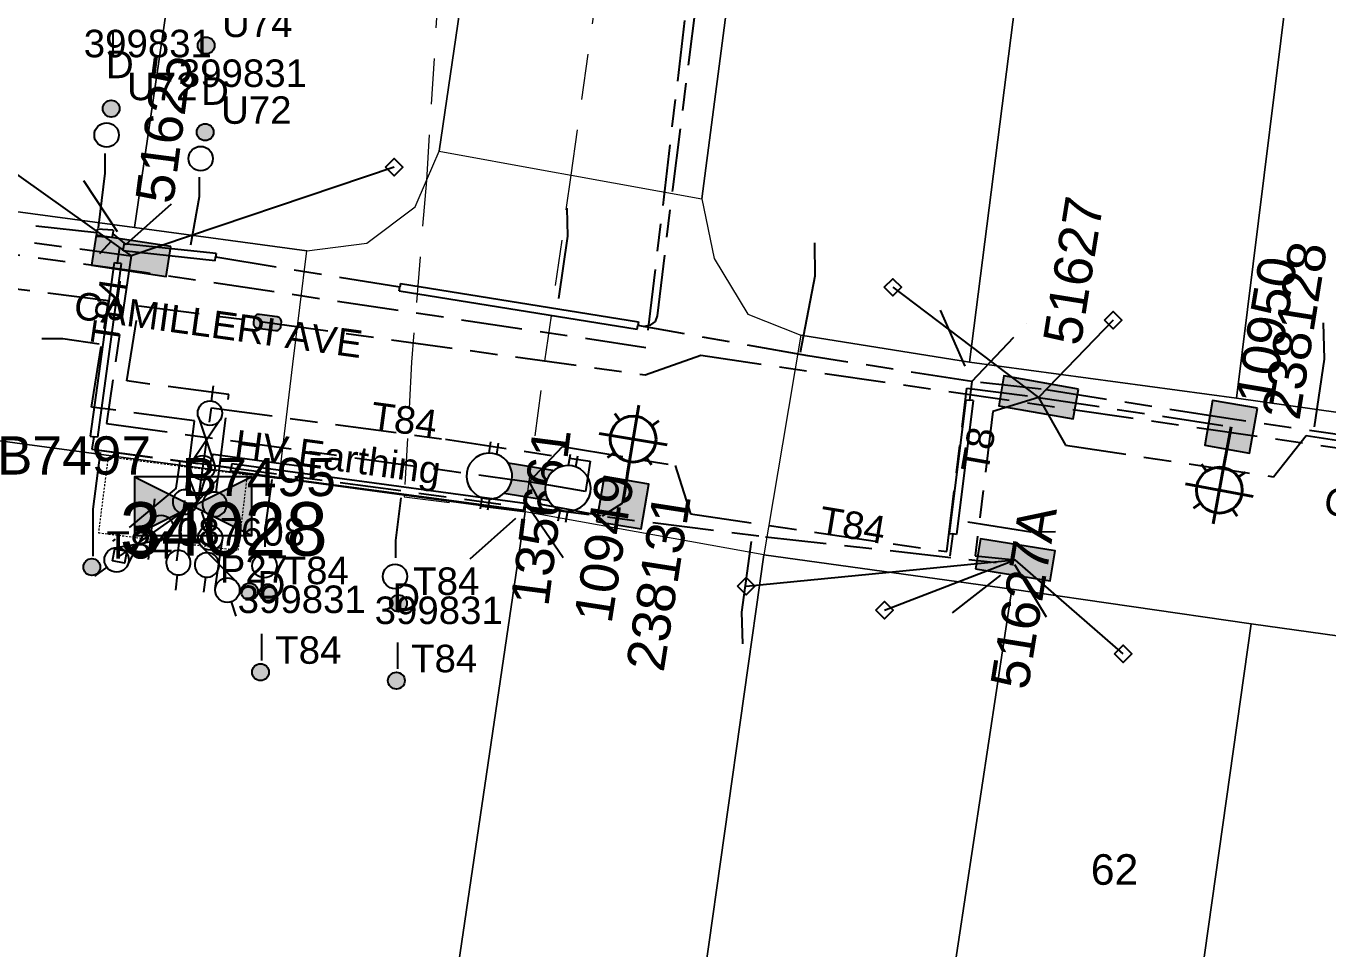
# Model space of a CAD drawing. Header units: metres. Extents: x 302094 to 304730, y 6265242 to 6268907.
# Drawn here: x 304007.8 to 304093, y 6267692.2 to 6267752.6 of the extents above; entities that cross this region are included whole.
import ezdxf
from ezdxf.enums import TextEntityAlignment as Align

# ---------------------------------------------------------------- set-up
doc = ezdxf.new("R2010")
doc.units = ezdxf.units.M
for name, pattern in [('Cable Exist UG', [8.2, 4, -1.2, 1.8, -1.2]), ('Dash', [5, 3, -2]), ('HIDDEN', [0.375, 0.25, -0.125]), ('HIDDEN2', [0.1875, 0.125, -0.0625])]:
    doc.linetypes.add(name, pattern=pattern)
doc.layers.get('0').update_dxf_attribs({"color": 6})
for name, color, linetype in [('_User Miscellaneous12', 7, 'Continuous'), ('Duct_SP_EXT', 7, 'Continuous'), ('Equip_HV_EXT', 7, 'Continuous'), ('Equip_LV_EXT', 7, 'Continuous'), ('Equip_SP_SL_EXT', 7, 'Continuous'), ('Mains_HV_EXT', 1, 'Continuous'), ('Mains_LV_EXT', 5, 'Continuous'), ('Mains_LV_SL_EXT', 4, 'Continuous'), ('Services_SP_EXT', 7, 'Continuous'), ('Sub_SP_EXT', 7, 'Continuous'), ('SupportsUG_SP_LV_EXT', 7, 'Continuous'), ('SupportsUG_SP_LV_SL_EXT', 7, 'Continuous'), ('Trench_SP_EXT', 7, 'Continuous')]:
    doc.layers.add(name, color=color, linetype=linetype)
for name, color, linetype, lineweight in [('Cadastre Buildings_SP_EXT', 9, 'Continuous', 5), ('Cadastre Easements_SP_EXT', 9, 'Continuous', 5), ('Cadastre Land Parcels_SP_EXT', 7, 'Continuous', 5), ('Cadastre Other Property_SP_EXT', 9, 'HIDDEN', 5), ('Cadastre Roads_SP_EXT', 9, 'Continuous', 5)]:
    doc.layers.add(name, color=color, linetype=linetype, lineweight=lineweight)
doc.styles.add('COLUMN_LABEL', font='arial.ttf')
doc.styles.add('iecARIAL', font='arial.ttf', dxfattribs={"height": 2})
doc.styles.add('POLE_LABEL', font='arial.ttf')
doc.styles.get("Standard").update_dxf_attribs({"font": 'arial.ttf'})
doc.styles.add('SWITCH_LABEL', font='arial.ttf', dxfattribs={"height": 2.5})
doc.linetypes.add('Cable E UG', pattern='A,6,-0.5,["E",Standard,S=1.7,R=0,X=0.5,Y=-1],-2.9', length=9.4)

# ---------------------------------------------------------------- blocks, each defined once
blk = doc.blocks.new('SUB_PADMOUNT_EXT')
for points in [[(0, 0), (-3.84, 1.92), (-3.84, -1.92)], [(0, 0), (3.84, 1.92), (3.84, -1.92)]]:
    blk.add_hatch(color=256).paths.add_polyline_path(points)
for p, q in [((3.84, 1.92), (-3.84, -1.92)), ((-3.84, 1.92), (3.84, -1.92))]:
    blk.add_line(p, q)
blk.add_lwpolyline([(-3.84, -1.92), (3.84, -1.92), (3.84, 1.92), (-3.84, 1.92)], close=True)
for tag, height, flags, p in [('ASSET_NUM', 3.5, 8, (2, 2)), ('STREET_CODE', 0.2, 9, (1.5, 0)), ('OPERATING_VOLTAGE', 0.2, 9, (1.5, -0.6)), ('ORIENTATION', 0.2, 9, (1.5, -0.8)), ('CONSTRUCTED_VOLTAGE', 0.2, 9, (1.5, -0.2)), ('NO_PHASES', 0.2, 9, (1.5, -0.4)), ('OWNED_BY', 0.2, 9, (1.5, -1)), ('OPERATED_BY', 0.2, 9, (1.5, -1.2)), ('SECONDARY_VOLTAGE', 0.2, 9, (1.5, -1.6)), ('STATE', 0.2, 9, (1.5, -1.8)), ('MAINTAINED_BY', 0.2, 9, (1.5, -1.4)), ('SUBSTATION_TYPE', 0.2, 9, (1.5, -2.2)), ('USAGE', 0.2, 9, (1.5, -2.4)), ('PARENT', 0.2, 9, (1.5, -2)), ('LEGEND', 0.2, 9, (1.5, -2.6)), ('STREETNAME', 0.2, 9, (1.5, -3)), ('SUBURB', 0.2, 9, (1.5, -3.2)), ('LOCATION', 0.2, 9, (1.5, -2.8)), ('NOTES', 0.2, 9, (1.5, -3.4)), ('Z', 0.2, 1, (1.5, -3.6))]:
    blk.add_attdef(tag, text='', height=height, dxfattribs=dict(flags=flags)).set_placement(p, align=Align.MIDDLE_LEFT)
blk = doc.blocks.new('COLUMN_EXT')
blk.add_hatch(color=256).paths.add_polyline_path([(-1.485, 1.485), (-1.485, -1.485), (1.485, -1.485), (1.485, 1.485)])
blk.add_lwpolyline([(-1.485, -1.485), (1.485, -1.485), (1.485, 1.485), (-1.485, 1.485)], close=True)
for tag, height, style, flags, p in [('ASSET_NUM', 2.5, 'COLUMN_LABEL', 8, (2, 2)), ('STRUCTURE_PLANT_NUMBER', 0.2, 'POLE_LABEL', 9, (1.813, 0.031)), ('STREET_CODE', 0.2, 'COLUMN_LABEL', 9, (1.813, -0.2))]:
    blk.add_attdef(tag, text='', height=height, dxfattribs=dict(style=style, flags=flags)).set_placement(p, align=Align.MIDDLE_LEFT)
at = {"flags": 9}
for tag, p in [('OWNED_BY', (1.813, -0.6)), ('STATE', (1.813, -0.8)), ('COLUMN_TYPE', (1.813, -0.4)), ('STREETNAME', (1.813, -1.6)), ('SUBURB', (1.813, -1.8)), ('USAGE', (1.813, -1)), ('LEGEND', (1.813, -1.2)), ('LOCATION', (1.813, -1.4)), ('NOTES', (1.813, -2))]:
    blk.add_attdef(tag, text='', height=0.2, dxfattribs=at).set_placement(p, align=Align.MIDDLE_LEFT)
at = {"flags": 1}
blk.add_attdef('Z', (1.813, -2.351), '', height=0.2, dxfattribs=at)
blk = doc.blocks.new('PILLAR_EXT')
blk.add_hatch(color=256).paths.add_polyline_path([(-2.475, 0.99), (-2.475, -0.99), (2.475, -0.99), (2.475, 0.99)])
blk.add_lwpolyline([(-2.475, -0.99), (2.475, -0.99), (2.475, 0.99), (-2.475, 0.99)], close=True)
at = {"style": 'iecARIAL', "flags": 8}
blk.add_attdef('ASSET_NUM', (1.5, 3.5), '', height=2.5, dxfattribs=at)
for tag, p, flags in [('OWNED_BY', (0, -0.2), 9), ('STATE', (0, -0.4), 9), ('SUPPORT_TYPE', (0, -0.6), 9), ('USAGE', (0, -0.8), 9), ('LEGEND', (0, -1), 9), ('STREETNAME', (0, -1.8), 9), ('LOCATION', (0, -1.2), 9), ('NOTES', (0, -1.4), 9), ('PARENT', (0, -1.6), 9), ('SUBURB', (0, -2), 1)]:
    blk.add_attdef(tag, p, '', height=0.2, dxfattribs=dict(flags=flags))
blk = doc.blocks.new('DUCT_EXT')
blk.add_circle((0, 0.8), 0.8)
at = {"flags": 1}
blk.add_attdef('Z', (0, 0), '', height=0.2, dxfattribs=at)
at = {"flags": 9}
for tag, p in [('DUCT_CODE', (0, 0)), ('XSECT_TYPE', (0, -0.2)), ('STATE', (0, -0.6)), ('FB_REFERENCE', (0, -0.4)), ('NOTES', (0, -0.8))]:
    blk.add_attdef(tag, text='', height=0.2, dxfattribs=at).set_placement(p, align=Align.MIDDLE_LEFT)
blk = doc.blocks.new('SL_LANTERN_EXT')
at = {"lineweight": 40}
for p, q in [((0, 1.968), (0, 6.468)), ((-1.459, 5.676), (-1.061, 5.278)), ((1.458, 5.676), (1.06, 5.278)), ((-2.25, 4.218), (2.25, 4.218)), ((-1.459, 2.759), (-1.061, 3.157)), ((0, 0), (0, 2.721)), ((1.458, 2.759), (1.06, 3.157))]:
    blk.add_line(p, q, dxfattribs=at)
blk.add_circle((0, 4.218), 1.5, dxfattribs=at)
at = {"style": 'iecARIAL', "flags": 8}
blk.add_attdef('ASSET_NUM', (1.5, 1.5), '', height=2.5, dxfattribs=at)
for tag, p, height, flags in [('CONSTRUCTED_VOLTAGE', (0.981, -0.653), 0.2, 9), ('CONTROL_TYPE', (0.981, -0.853), 0.2, 9), ('LANTERN_PURPOSE', (0.981, -1.053), 0.2, 9), ('LNUMBER', (2.181, -3.253), 2.5, 8), ('OPERATING_VOLTAGE', (0.981, -1.653), 0.2, 9), ('ORIENTATION', (0.981, -1.853), 0.2, 9), ('LANTERN_TYPE', (0.981, -1.253), 0.2, 9), ('NO_PHASES', (0.981, -1.453), 0.2, 9), ('OWNED_BY', (0.981, -2.053), 0.2, 9), ('STATE', (0.981, -2.253), 0.2, 9), ('CEXIST', (0.981, -2.653), 0.2, 9), ('USAGE', (0.981, -2.453), 0.2, 9), ('CNEW', (0.981, -2.853), 0.2, 9), ('CNUMBER', (0.981, -3.053), 0.2, 9), ('CREMOVE', (0.981, -3.253), 0.2, 9), ('CREPLACE', (0.981, -3.453), 0.2, 9), ('LKINGHEIGHT', (0.981, -3.653), 0.2, 9), ('LBRACKET', (0.981, -3.853), 0.2, 9), ('LBRACKETVOCAB', (0.981, -4.053), 0.2, 9), ('LCATEGORY', (0.981, -4.253), 0.2, 9), ('LCHARGE1', (0.981, -4.453), 0.2, 9), ('LCHARGE1PERCENT', (0.981, -4.653), 0.2, 9), ('LCHARGE2', (0.981, -4.853), 0.2, 9), ('LCHARGE2PERCENT', (0.981, -5.053), 0.2, 9), ('LCHARGE3', (0.981, -5.253), 0.2, 9), ('LCHARGE3PERCENT', (0.981, -5.453), 0.2, 9), ('LEXIST', (0.981, -5.653), 0.2, 9), ('LLAMP', (0.981, -5.853), 0.2, 9), ('LLAMPVOCAB', (0.981, -6.053), 0.2, 9), ('LMAST', (0.981, -6.253), 0.2, 9), ('LMASTVOCAB', (0.981, -6.453), 0.2, 9), ('LNEW', (0.981, -6.653), 0.2, 9), ('LANTNUMBER', (0.981, -6.853), 0.2, 9), ('LOUTREACH', (0.981, -7.253), 0.2, 9), ('LOUTREACHVOCAB', (0.981, -7.453), 0.2, 9), ('LRATECODE', (0.981, -7.653), 0.2, 9), ('LREMOVE', (0.981, -7.853), 0.2, 9), ('LREPLACE', (0.981, -8.053), 0.2, 9), ('LTYPE', (0.981, -8.253), 0.2, 9), ('LTYPEVOCAB', (0.981, -8.453), 0.2, 9), ('LEGEND', (0.981, -8.653), 0.2, 9), ('STREETNAME', (0.981, -9.253), 0.2, 9), ('SUBURB', (0.981, -9.453), 0.2, 1), ('LOCATION', (0.981, -8.853), 0.2, 9), ('NOTES', (0.981, -9.053), 0.2, 9)]:
    blk.add_attdef(tag, p, '', height=height, dxfattribs=dict(flags=flags))
blk = doc.blocks.new('CCP_EXT')
at = {"flags": 9}
for tag, p in [('STATE', (0, -1.8)), ('USAGE', (0, -1.2)), ('LEGEND', (0, -1.4)), ('LIFE_SUPPORT', (0, -1.6)), ('NOTES', (0, -2))]:
    blk.add_attdef(tag, text='', height=0.2, dxfattribs=at).set_placement(p, align=Align.MIDDLE_LEFT)
blk.add_wipeout([(0, 0.566), (0.566, 0), (0, -0.566), (-0.566, 0)])
blk.add_lwpolyline([(-0.566, 0), (0, 0.566), (0.566, 0), (0, -0.566), (-0.566, 0)])
at = {"flags": 1}
blk.add_attdef('Z', (0, 0), '', height=0.2, dxfattribs=at)
at = {"flags": 9}
for tag, p in [('CCP_TYPE', (0, 0)), ('OPERATING_VOLTAGE', (0, -0.6)), ('ORIENTATION', (0, -0.8)), ('CONSTRUCTED_VOLTAGE', (0, -0.2)), ('NO_PHASES', (0, -0.4)), ('OWNED_BY', (0, -1))]:
    blk.add_attdef(tag, text='', height=0.2, dxfattribs=at).set_placement(p, align=Align.MIDDLE_LEFT)
blk = doc.blocks.new('HV_STJ_EXT')
h = blk.add_hatch(color=256)
edge = h.paths.add_edge_path()
edge.add_ellipse((-0.586, 0.131), major_axis=(0.226, 0.226), ratio=1, start_angle=44.99996, end_angle=135)
edge.add_line((-0.906, 0.131), (-0.906, -0.131))
edge.add_ellipse((-0.586, -0.131), major_axis=(0.226, 0.226), ratio=1, start_angle=134.99996, end_angle=225)
edge.add_line((-0.586, -0.451), (0.586, -0.451))
edge.add_ellipse((0.586, -0.131), major_axis=(-0.226, 0.226), ratio=1, start_angle=134.99996, end_angle=225)
edge.add_line((0.906, -0.131), (0.906, 0.131))
edge.add_ellipse((0.586, 0.131), major_axis=(-0.226, 0.226), ratio=1, start_angle=224.99996, end_angle=315)
edge.add_line((0.586, 0.451), (-0.586, 0.451))
blk.add_lwpolyline([(-0.906, 0.131), (-0.906, -0.131, 0.414214), (-0.586, -0.451), (0.586, -0.451, 0.414214), (0.906, -0.131), (0.906, 0.131, 0.414214), (0.586, 0.451), (-0.586, 0.451, 0.414214)], format="xyb", close=True)
for tag, flags, p in [('ORIENTATION', 9, (1.5, 0)), ('Z', 1, (1.5, -0.8)), ('USAGE', 9, (1.5, -0.2)), ('LEGEND', 9, (1.5, -0.4)), ('NOTES', 9, (1.5, -0.6))]:
    blk.add_attdef(tag, text='', height=0.2, dxfattribs=dict(flags=flags)).set_placement(p, align=Align.MIDDLE_LEFT)
blk = doc.blocks.new('LV_UG_LINKS_OPEN_EXT')
for p, q in [((-0.249, 1.473), (-0.249, 2.22)), ((0.249, 1.473), (0.249, 2.22)), ((-0.249, -1.473), (-0.249, -2.22)), ((0.249, -1.473), (0.249, -2.22))]:
    blk.add_line(p, q)
at = {"flags": 9}
for tag, p in [('ACTUAL_STATUS', (0, 0)), ('OPERATING_VOLTAGE', (0, -0.6)), ('ORIENTATION', (0, -0.8)), ('CONSTRUCTED_VOLTAGE', (0, -0.2)), ('NO_PHASES', (0, -0.4)), ('STATE', (0, -1)), ('SWITCH_TYPE', (0, -1.2)), ('USAGE', (0, -1.4)), ('NOTES', (0, -1.6))]:
    blk.add_attdef(tag, text='', height=0.2, dxfattribs=at).set_placement(p, align=Align.MIDDLE_LEFT)
at = {"flags": 1}
blk.add_attdef('Z', (0, 0), '', height=0.2, dxfattribs=at)
blk.add_wipeout([(-0.249, 1.473), (-0.432, 1.43), (-0.608, 1.365), (-0.774, 1.278), (-0.928, 1.171), (-1.067, 1.045), (-1.19, 0.903), (-1.294, 0.747), (-1.377, 0.579), (-1.439, 0.402), (-1.478, 0.218), (-1.494, 0.031), (-1.486, -0.156), (-1.455, -0.341), (-1.4, -0.521), (-1.324, -0.692), (-1.227, -0.853), (-1.11, -1), (-0.976, -1.131), (-0.827, -1.244), (-0.664, -1.338), (-0.491, -1.411), (-0.311, -1.461), (-0.125, -1.489), (0.062, -1.493), (0.249, -1.473), (0.432, -1.43), (0.608, -1.365), (0.774, -1.278), (0.928, -1.171), (1.067, -1.045), (1.19, -0.903), (1.294, -0.747), (1.377, -0.579), (1.439, -0.402), (1.478, -0.218), (1.494, -0.031), (1.486, 0.156), (1.455, 0.341), (1.4, 0.521), (1.324, 0.692), (1.227, 0.853), (1.11, 1), (0.976, 1.131), (0.827, 1.244), (0.664, 1.338), (0.491, 1.411), (0.311, 1.461), (0.125, 1.489), (-0.062, 1.493)])
blk.add_lwpolyline([(0, -1.494, 1), (0, 1.494, 1)], format="xyb", close=True)
blk = doc.blocks.new('LV_UG_DFUSE_CLOSED_EXT')
for points in [[(1, 0), (0, 0)], [(5.04, 0.726), (2.156, -0.717)], [(5.049, -0.707), (2.156, 0.717)], [(6.2, 0.013), (7.2, 0.013)]]:
    blk.add_lwpolyline(points)
for centre in [(1.8, 0), (5.4, 0.011)]:
    blk.add_circle(centre, 0.8)
at = {"flags": 9}
for tag, p in [('ACTUAL_STATUS', (0, 0)), ('OPERATING_VOLTAGE', (0, -0.6)), ('ORIENTATION', (0, -0.8)), ('CONSTRUCTED_VOLTAGE', (0, -0.2)), ('NO_PHASES', (0, -0.4)), ('STATE', (0, -1)), ('SWITCH_TYPE', (0, -1.2)), ('USAGE', (0, -1.4)), ('NOTES', (0, -1.6))]:
    blk.add_attdef(tag, text='', height=0.2, dxfattribs=at).set_placement(p, align=Align.MIDDLE_LEFT)
at = {"flags": 1}
blk.add_attdef('Z', (0, 0), '', height=0.2, dxfattribs=at)
blk = doc.blocks.new('SWG_HOLEC_SU_EXT')
blk.add_line((1.8, -2), (5.8, -2))
for points in [[(1, 0), (0, 0)], [(6.6, 0), (7.6, 0)]]:
    blk.add_lwpolyline(points)
for points in [[(1.8, -0.8, 1), (1.8, 0.8, 1)], [(5.8, -0.8, 1), (5.8, 0.8, 1)]]:
    blk.add_lwpolyline(points, format="xyb", close=True)
at = {"style": 'SWITCH_LABEL', "flags": 8}
blk.add_attdef('ASSET_NUM', text='', height=2.5, rotation=179.95437, dxfattribs=at).set_placement((-2.4, 0), align=Align.MIDDLE_LEFT)
at = {"flags": 1}
blk.add_attdef('Z', (0, 0), '', height=0.2, dxfattribs=at)
at = {"flags": 9}
for tag, p in [('ACTUAL_STATUS', (0, -0.4)), ('CONSTRUCTED_VOLTAGE', (0, -0.6)), ('NO_PHASES', (0, -0.8)), ('OPERATING_VOLTAGE', (0, -1)), ('ORIENTATION', (0, -1.2)), ('OWNED_BY', (0, -1.4)), ('STATE', (0, -1.8)), ('PARENT', (0, -1.6)), ('SWITCH_TYPE', (0, -2)), ('STREETNAME', (0, -2.6)), ('USAGE', (0, -2.2)), ('LOCATION', (0, -2.4)), ('SUBURB', (0, -2.8)), ('NOTES', (0, -3))]:
    blk.add_attdef(tag, text='', height=0.2, dxfattribs=at).set_placement(p, align=Align.MIDDLE_LEFT)
at = {"style": 'SWITCH_LABEL', "flags": 9}
blk.add_attdef('STREET_CODE', text='', height=0.2, dxfattribs=at).set_placement((0, -0.2), align=Align.MIDDLE_LEFT)
blk = doc.blocks.new('CABLE_LARGE_EXT')
h = blk.add_hatch(color=256)
edge = h.paths.add_edge_path()
edge.add_arc((0, 0.55), 0.55, 0, 360)
blk.add_circle((0, 0.55), 0.55)
at = {"flags": 1}
blk.add_attdef('Z', (0, 0), '', height=0.2, dxfattribs=at)
at = {"flags": 9}
for tag, p in [('COND_CODE', (0, 0)), ('XSECT_SIZE', (0, -0.6)), ('STATE', (0, -0.4)), ('FB_REFERENCE', (0, -0.2)), ('NOTES', (0, -0.8))]:
    blk.add_attdef(tag, text='', height=0.2, dxfattribs=at).set_placement(p, align=Align.MIDDLE_LEFT)

msp = doc.modelspace()

# ---------------------------------------------------------------- linework, layer by layer
at = {"layer": '_User Miscellaneous12'}
for p, q in [((304012.384, 6267738.869), (304012.402, 6267739.109)), ((304013.436, 6267738.789), (304012.384, 6267738.869)), ((304012.421, 6267739.348), (304012.402, 6267739.109)), ((304013.472, 6267739.268), (304012.421, 6267739.348)), ((304013.436, 6267738.789), (304013.454, 6267739.029)), ((304013.472, 6267739.268), (304013.454, 6267739.029)), ((304014.124, 6267737.911), (304014.15, 6267738.15)), ((304014.175, 6267738.388), (304014.15, 6267738.15)), ((304020.21, 6267737.741), (304014.175, 6267738.388)), ((304013.535, 6267737.153), (304011.977, 6267725.794)), ((304013.535, 6267737.153), (304013.773, 6267737.12)), ((304020.159, 6267737.263), (304014.124, 6267737.911)), ((304020.159, 6267737.263), (304020.185, 6267737.502)), ((304020.21, 6267737.741), (304020.185, 6267737.502)), ((304014.01, 6267737.088), (304012.453, 6267725.729)), ((304014.01, 6267737.088), (304013.773, 6267737.12)), ((304032.204, 6267735.303), (304032.243, 6267735.54)), ((304032.281, 6267735.777), (304032.243, 6267735.54)), ((304032.281, 6267735.777), (304047.856, 6267733.271)), ((304032.204, 6267735.303), (304047.779, 6267732.797)), ((304047.779, 6267732.797), (304047.818, 6267733.034)), ((304047.856, 6267733.271), (304047.818, 6267733.034)), ((304069.284, 6267728.181), (304068.196, 6267719.426)), ((304069.76, 6267728.122), (304068.673, 6267719.367)), ((304069.284, 6267728.181), (304069.522, 6267728.152)), ((304069.76, 6267728.122), (304069.522, 6267728.152)), ((304011.977, 6267725.794), (304012.215, 6267725.761)), ((304012.453, 6267725.729), (304012.215, 6267725.761)), ((304021.171, 6267723.502), (304021.203, 6267723.74)), ((304021.235, 6267723.978), (304021.203, 6267723.74)), ((304025.879, 6267723.353), (304021.235, 6267723.978)), ((304025.815, 6267722.878), (304021.171, 6267723.502)), ((304025.815, 6267722.878), (304025.847, 6267723.115)), ((304025.815, 6267722.878), (304025.847, 6267723.115)), ((304025.879, 6267723.353), (304025.847, 6267723.115)), ((304025.879, 6267723.353), (304025.847, 6267723.115)), ((304040.411, 6267721.398), (304040.379, 6267721.16)), ((304068.196, 6267719.426), (304068.434, 6267719.396)), ((304068.673, 6267719.367), (304068.434, 6267719.396))]:
    msp.add_line(p, q, dxfattribs=at)
at = {"layer": 'Cadastre Buildings_SP_EXT', "linetype": 'Continuous'}
msp.add_lwpolyline([(304108.811, 6267761.113), (304100.893, 6267762.127), (304091.336, 6267763.291), (304086.987, 6267728.271), (304104.014, 6267725.878), (304108.811, 6267761.113)], close=True, dxfattribs=at)
at = {"layer": 'Cadastre Land Parcels_SP_EXT', "linetype": 'Continuous'}
for points in [[(304019.896, 6267773.701), (304001.208, 6267777.261), (303996.029, 6267741.979), (304014.865, 6267739.442), (304019.896, 6267773.701)], [(304030.076, 6267738.421), (304033.24, 6267740.804), (304033.979, 6267742.52), (304034.804, 6267744.444), (304037.738, 6267764.407), (304037.397, 6267768.212), (304035.721, 6267770.471), (304035.537, 6267770.718), (304019.896, 6267773.701), (304014.865, 6267739.442), (304026.146, 6267737.924), (304030.076, 6267738.421)], [(304087.949, 6267713.507), (304072.296, 6267715.784), (304066.779, 6267679.317), (304082.826, 6267677.157), (304087.949, 6267713.507)], [(304104.068, 6267711.278), (304087.949, 6267713.507), (304082.826, 6267677.157), (304092.166, 6267675.697), (304098.243, 6267674.766), (304100.856, 6267691.611), (304104.068, 6267711.278)]]:
    msp.add_lwpolyline(points, close=True, dxfattribs=at)
at = {"layer": 'Cadastre Roads_SP_EXT', "linetype": 'Continuous'}
for points in [[(304054.6, 6267761.223), (304046.245, 6267762.801), (304044.796, 6267763.074), (304037.738, 6267764.407), (304034.804, 6267744.444), (304042.001, 6267743.139), (304043.455, 6267742.876), (304052.005, 6267741.324), (304054.6, 6267761.223)], [(304014.865, 6267739.442), (303996.029, 6267741.979), (303995.05, 6267734.502), (303994.081, 6267727.095), (304024.344, 6267723.024), (304025.248, 6267730.506), (304026.146, 6267737.924), (304014.865, 6267739.442)]]:
    msp.add_lwpolyline(points, close=True, dxfattribs=at)
at = {"layer": 'Duct_SP_EXT'}
for p, q in [((304012.384, 6267738.869), (304012.402, 6267739.109)), ((304013.436, 6267738.789), (304012.384, 6267738.869)), ((304012.421, 6267739.348), (304012.402, 6267739.109)), ((304013.472, 6267739.268), (304012.421, 6267739.348)), ((304013.436, 6267738.789), (304013.454, 6267739.029)), ((304013.472, 6267739.268), (304013.454, 6267739.029)), ((304014.124, 6267737.911), (304014.15, 6267738.15)), ((304014.175, 6267738.388), (304014.15, 6267738.15)), ((304020.21, 6267737.741), (304014.175, 6267738.388)), ((304013.535, 6267737.153), (304011.977, 6267725.794)), ((304013.535, 6267737.153), (304013.773, 6267737.12)), ((304020.159, 6267737.263), (304014.124, 6267737.911)), ((304020.159, 6267737.263), (304020.185, 6267737.502)), ((304020.21, 6267737.741), (304020.185, 6267737.502)), ((304014.01, 6267737.088), (304012.453, 6267725.729)), ((304014.01, 6267737.088), (304013.773, 6267737.12)), ((304032.204, 6267735.303), (304032.243, 6267735.54)), ((304032.281, 6267735.777), (304032.243, 6267735.54)), ((304032.281, 6267735.777), (304047.856, 6267733.271)), ((304032.204, 6267735.303), (304047.779, 6267732.797)), ((304047.779, 6267732.797), (304047.818, 6267733.034)), ((304047.856, 6267733.271), (304047.818, 6267733.034)), ((304069.284, 6267728.181), (304068.196, 6267719.426)), ((304069.76, 6267728.122), (304068.673, 6267719.367)), ((304069.284, 6267728.181), (304069.522, 6267728.152)), ((304069.76, 6267728.122), (304069.522, 6267728.152)), ((304011.977, 6267725.794), (304012.215, 6267725.761)), ((304012.453, 6267725.729), (304012.215, 6267725.761)), ((304021.171, 6267723.502), (304021.203, 6267723.74)), ((304021.235, 6267723.978), (304021.203, 6267723.74)), ((304025.879, 6267723.353), (304021.235, 6267723.978)), ((304025.815, 6267722.878), (304021.171, 6267723.502)), ((304025.815, 6267722.878), (304025.847, 6267723.115)), ((304025.815, 6267722.878), (304025.847, 6267723.115)), ((304025.879, 6267723.353), (304025.847, 6267723.115)), ((304025.879, 6267723.353), (304025.847, 6267723.115)), ((304040.411, 6267721.398), (304040.379, 6267721.16)), ((304068.196, 6267719.426), (304068.434, 6267719.396)), ((304068.673, 6267719.367), (304068.434, 6267719.396))]:
    msp.add_line(p, q, dxfattribs=at)
for points in [[(304013.46, 6267752.179), (304013.46, 6267750.762)], [(304019.507, 6267750.141), (304019.507, 6267748.723)], [(304012.944, 6267744.297), (304012.944, 6267743.01), (304012.501, 6267739.432)], [(304019.101, 6267742.752), (304019.101, 6267741.464), (304018.544, 6267738.29)], [(304012.601, 6267737.746), (304013.389, 6267738.602)], [(304012.168, 6267717.939), (304012.168, 6267721.019), (304012.656, 6267724.733)], [(304023.428, 6267718.547), (304023.428, 6267719.676), (304023.891, 6267722.96)], [(304031.968, 6267717.842), (304031.968, 6267718.971), (304032.338, 6267721.762)], [(304023.219, 6267711.119), (304023.219, 6267712.857)], [(304032.111, 6267710.565), (304032.111, 6267712.304)]]:
    msp.add_lwpolyline(points, dxfattribs=at)
at = {"layer": 'Duct_SP_EXT', "linetype": 'Continuous'}
for points in [[(304043.18, 6267740.717), (304043.217, 6267738.885), (304042.624, 6267734.795)], [(304059.374, 6267738.45), (304059.4, 6267736.272), (304058.451, 6267731.27)], [(304092.68, 6267733.214), (304092.736, 6267730.823), (304092.074, 6267726.397)], [(304008.804, 6267732.175), (304010.19, 6267732.175), (304012.563, 6267731.843)], [(304075.148, 6267719.53), (304073.54, 6267719.518), (304069.408, 6267720.172)]]:
    msp.add_lwpolyline(points, dxfattribs=at)
at = {"layer": 'Mains_HV_EXT', "linetype": 'Cable Exist UG'}
for points in [[(304019.036, 6267721.564), (304018.362, 6267723.283), (304018.806, 6267726.796), (304018.806, 6267726.796), (304012.069, 6267727.702), (304013.177, 6267734.648), (304013.177, 6267734.648), (304003.997, 6267735.817)], [(304019.036, 6267721.564), (304020.346, 6267723.032), (304020.346, 6267723.032), (304021.04, 6267728.514), (304014.372, 6267729.41), (304015.151, 6267734.327), (304023.576, 6267733.231)]]:
    msp.add_lwpolyline(points, dxfattribs=at)
at = {"layer": 'Mains_HV_EXT', "linetype": 'Cable E UG'}
msp.add_lwpolyline([(304019.036, 6267721.564), (304020.025, 6267724.614), (304020.025, 6267724.614), (304024.477, 6267724.015), (304025.841, 6267723.831)], dxfattribs=at)
at = {"layer": 'Mains_LV_EXT', "linetype": 'Cable Exist UG'}
for points in [[(303976.871, 6267742.686), (303977.784, 6267739.556), (303985.118, 6267738.587), (303986.918, 6267741.365), (304014.655, 6267737.587)], [(304074.047, 6267728.331), (304071.046, 6267727.401), (304069.894, 6267717.973), (304072.52, 6267717.705)], [(304074.047, 6267728.331), (304075.797, 6267725.208), (304089.418, 6267723.142), (304091.548, 6267725.846), (304103.683, 6267723.974)]]:
    msp.add_lwpolyline(points, dxfattribs=at)
at = {"layer": 'Mains_LV_SL_EXT', "linetype": 'Cable Exist UG'}
msp.add_lwpolyline([(304074.047, 6267728.331), (304086.642, 6267726.41)], dxfattribs=at)
at = {"layer": 'Services_SP_EXT'}
msp.add_lwpolyline([(304005.989, 6267743.74), (304014.655, 6267737.587)], dxfattribs=at)
at = {"layer": 'Trench_SP_EXT', "linetype": 'Cable Exist UG'}
for points in [[(304048.163, 6267732.973), (304048.67, 6267733.081), (304048.972, 6267733.306), (304049.108, 6267733.662), (304050.098, 6267741.943), (304052.65, 6267762.065), (304053.596, 6267767.238), (304054.267, 6267771.23)], [(304012.402, 6267739.109), (303976.901, 6267742.993)], [(304011.547, 6267742.529), (304014.305, 6267738.34), (304018.121, 6267741.723)], [(304013.454, 6267739.029), (304014.305, 6267738.34)], [(304013.773, 6267737.12), (304013.915, 6267738.156)], [(304032.243, 6267735.54), (304020.185, 6267737.502)], [(304067.607, 6267734.042), (304069.667, 6267729.371), (304073.238, 6267733.151)], [(304069.667, 6267729.371), (304058.939, 6267731.051), (304047.818, 6267733.034)], [(304069.667, 6267729.371), (304069.522, 6267728.152)], [(304074.22, 6267728.876), (304069.667, 6267729.371)], [(304103.847, 6267724.432), (304086.593, 6267726.918), (304074.22, 6267728.876)], [(304012.215, 6267725.761), (304012.084, 6267724.939), (304017.863, 6267724.179)], [(304017.593, 6267722.385), (304017.867, 6267724.166)], [(304017.863, 6267724.179), (304021.203, 6267723.74)], [(304068.434, 6267719.396), (304068.245, 6267717.959)], [(304068.409, 6267714.234), (304072.469, 6267717.398), (304075.085, 6267713.103)]]:
    msp.add_lwpolyline(points, dxfattribs=at)

# ---------------------------------------------------------------- block references
at = {"layer": 'Duct_SP_EXT', "rotation": 90.0000000000002}
for name, p in [('CABLE_LARGE_EXT', (304020.116, 6267751.359)), ('CABLE_LARGE_EXT', (304013.897, 6267747.227)), ('DUCT_EXT', (304013.847, 6267745.5)), ('CABLE_LARGE_EXT', (304020.054, 6267745.682)), ('DUCT_EXT', (304020.004, 6267743.955)), ('CABLE_LARGE_EXT', (304012.63, 6267717.23)), ('DUCT_EXT', (304024.185, 6267717.32)), ('DUCT_EXT', (304032.724, 6267716.615)), ('CABLE_LARGE_EXT', (304022.957, 6267715.627)), ('CABLE_LARGE_EXT', (304024.16, 6267715.561)), ('CABLE_LARGE_EXT', (304032.699, 6267714.856)), ('CABLE_LARGE_EXT', (304023.672, 6267710.352)), ('CABLE_LARGE_EXT', (304032.564, 6267709.798))]:
    msp.add_blockref(name, p, dxfattribs=at)
at = {"layer": 'Equip_HV_EXT', "rotation": 172.588905991157}
msp.add_blockref('HV_STJ_EXT', (304023.576, 6267733.231), dxfattribs=at)
at = {"layer": 'Equip_HV_EXT'}
ref = msp.add_blockref('SWG_HOLEC_SU_EXT', (304020.357, 6267723.124), dxfattribs=dict(at, rotation=262.6660234196522))
ref.add_attrib('ASSET_NUM', 'B7495', dxfattribs={"layer": '0', "height": 2.5, "style": 'SWITCH_LABEL'}).set_placement((304017.958, 6267724.374), align=Align.TOP_LEFT)
at = {"layer": 'Equip_LV_EXT'}
for p, rotation in [((304019.091, 6267721.948), 82.20896449353624), ((304019.276, 6267720.854), 287.9999999790135)]:
    msp.add_blockref('LV_UG_DFUSE_CLOSED_EXT', p, dxfattribs=dict(at, rotation=rotation))
at = {"layer": 'Equip_SP_SL_EXT'}
ref = msp.add_blockref('SL_LANTERN_EXT', (304086.642, 6267726.41), dxfattribs=dict(at, rotation=169.5733841970313))
ref.add_attrib('ASSET_NUM', '10950', dxfattribs={"layer": '0', "height": 2.5, "rotation": 80.40065, "style": 'iecARIAL'}).set_placement((304088.142, 6267727.91), align=Align.MIDDLE_LEFT)
ref = msp.add_blockref('SL_LANTERN_EXT', (304046.825, 6267721.44), dxfattribs=dict(at, rotation=350.6820511030123))
ref.add_attrib('ASSET_NUM', '10949', dxfattribs={"layer": '0', "height": 2.5, "rotation": 81.13814, "style": 'iecARIAL'}).set_placement((304048.325, 6267722.94), align=Align.BOTTOM_RIGHT)
at = {"layer": 'Services_SP_EXT'}
for p in [(304064.496, 6267735.534), (304054.913, 6267715.987), (304063.965, 6267714.403)]:
    msp.add_blockref('CCP_EXT', p, dxfattribs=at)
at = {"layer": 'Sub_SP_EXT'}
ref = msp.add_blockref('SUB_PADMOUNT_EXT', (304018.712, 6267721.224), dxfattribs=at)
ref.add_attrib('ASSET_NUM', '34028', dxfattribs={"layer": '0', "height": 3.5}).set_placement((304020.712, 6267721.474), align=Align.TOP_CENTER)
at = {"layer": 'SupportsUG_SP_LV_EXT'}
ref = msp.add_blockref('PILLAR_EXT', (304014.655, 6267737.587), dxfattribs=dict(at, rotation=171.3884147145644))
ref.add_attrib('ASSET_NUM', '51625', dxfattribs={"layer": '0', "height": 2.5, "rotation": 82.56672, "style": 'iecARIAL'}).set_placement((304016.155, 6267741.087), align=Align.MIDDLE_LEFT)
ref = msp.add_blockref('PILLAR_EXT', (304074.047, 6267728.331), dxfattribs=dict(at, rotation=170.0601799528992))
ref.add_attrib('ASSET_NUM', '51627', dxfattribs={"layer": '0', "height": 2.5, "rotation": 80.92276, "style": 'iecARIAL'}).set_placement((304075.547, 6267731.831), align=Align.MIDDLE_LEFT)
ref = msp.add_blockref('PILLAR_EXT', (304040.705, 6267722.803), dxfattribs=dict(at, rotation=350.6820511084123))
ref.add_attrib('ASSET_NUM', '135661', dxfattribs={"layer": '0', "height": 2.5, "rotation": 82.64762, "style": 'iecARIAL'}).set_placement((304042.205, 6267726.303), align=Align.MIDDLE_RIGHT)
ref = msp.add_blockref('PILLAR_EXT', (304072.52, 6267717.705), dxfattribs=dict(at, rotation=350.7993982496758))
ref.add_attrib('ASSET_NUM', '51627A', dxfattribs={"layer": '0', "height": 2.5, "rotation": 80.83562, "style": 'iecARIAL'}).set_placement((304074.02, 6267721.205), align=Align.MIDDLE_RIGHT)
at = {"layer": 'SupportsUG_SP_LV_SL_EXT'}
ref = msp.add_blockref('COLUMN_EXT', (304086.642, 6267726.41), dxfattribs=dict(at, rotation=170.0601799528992))
ref.add_attrib('ASSET_NUM', '238128', dxfattribs={"layer": '0', "height": 2.5, "rotation": 80.92276, "style": 'COLUMN_LABEL'}).set_placement((304088.642, 6267727.16), align=Align.TOP_LEFT)
ref = msp.add_blockref('COLUMN_EXT', (304046.825, 6267721.44), dxfattribs=dict(at, rotation=350.5128831224858))
ref.add_attrib('ASSET_NUM', '238131', dxfattribs={"layer": '0', "height": 2.5, "rotation": 81.13814, "style": 'COLUMN_LABEL'}).set_placement((304048.825, 6267722.19), align=Align.TOP_RIGHT)

# ---------------------------------------------------------------- texts
at = {"layer": 'Cadastre Land Parcels_SP_EXT'}
msp.add_text('62', height=2, dxfattribs=at).set_placement((304077.462, 6267696.441))
at = {"layer": 'Cadastre Other Property_SP_EXT'}
msp.add_text('087608', height=1.8, dxfattribs=at).set_placement((304017.649, 6267718.631))
at = {"layer": 'Cadastre Roads_SP_EXT'}
for rotation, p in [(352.1457, (304010.823, 6267733.496)), (351.43814, (304092.63, 6267720.713))]:
    msp.add_text('CAMILLERI AVE', height=1.8, rotation=rotation, dxfattribs=at).set_placement(p)
at = {"layer": 'Duct_SP_EXT'}
for s, p in [('U74', (304020.603, 6267751.909)), ('399831', (304011.553, 6267750.586)), ('D', (304013.009, 6267749.218)), ('399831', (304017.777, 6267748.644)), ('U72', (304014.384, 6267747.778)), ('D', (304019.232, 6267747.474)), ('U72', (304020.541, 6267746.233)), ('P27', (304020.451, 6267716.207)), ('T84', (304024.572, 6267716.109)), ('D', (304022.935, 6267715.164)), ('T84', (304033.111, 6267715.404)), ('399831', (304021.623, 6267714.223)), ('D', (304031.751, 6267714.358)), ('399831', (304030.592, 6267713.502)), ('T84', (304024.085, 6267710.9)), ('T84', (304032.977, 6267710.346))]:
    msp.add_text(s, height=1.8, dxfattribs=at).set_placement(p)
at = {"layer": 'Mains_HV_EXT'}
msp.add_text('HV Earthing', height=1.8, rotation=352.33861, dxfattribs=at).set_placement((304021.345, 6267724.436))
at = {"layer": 'Mains_LV_EXT'}
for s, rotation, p in [('T84', 81.63901, (304013.785, 6267731.668)), ('T84', 352.32356, (304030.256, 6267726.262)), ('T8', 79.98998, (304070.724, 6267723.305)), ('T84', 350.51282, (304059.585, 6267719.445))]:
    msp.add_text(s, height=1.8, rotation=rotation, dxfattribs=at).set_placement(p)

# ---------------------------------------------------------------- next in the draw order: linework, layer by layer
at = {"layer": 'Cadastre Buildings_SP_EXT', "linetype": 'Continuous'}
for points in [[(304073.934, 6267765.221), (304058.91, 6267766.799), (304056.271, 6267764.45), (304054.6, 6267761.223), (304052.005, 6267741.324), (304052.816, 6267737.411), (304055.005, 6267733.769), (304058.477, 6267732.406), (304069.513, 6267730.631), (304073.934, 6267765.221)], [(304056.058, 6267718.025), (304040.438, 6267720.854), (304034.965, 6267683.695), (304050.921, 6267681.556), (304056.058, 6267718.025)], [(304059.078, 6267680.492), (304066.779, 6267679.317), (304072.296, 6267715.784), (304056.058, 6267718.025), (304050.921, 6267681.556), (304059.078, 6267680.492)]]:
    msp.add_lwpolyline(points, close=True, dxfattribs=at)
at = {"layer": 'Duct_SP_EXT', "linetype": 'Continuous'}
msp.add_lwpolyline([(304054.698, 6267712.197), (304054.628, 6267714.281), (304055.255, 6267718.899)], dxfattribs=at)
at = {"layer": 'Services_SP_EXT'}
for points in [[(304064.496, 6267735.534), (304074.047, 6267728.331)], [(304054.913, 6267715.987), (304072.52, 6267717.705)], [(304063.965, 6267714.403), (304072.52, 6267717.705)]]:
    msp.add_lwpolyline(points, dxfattribs=at)

# ---------------------------------------------------------------- next in the draw order: block references
for p in [(304031.865, 6267743.405), (304078.918, 6267733.381), (304079.587, 6267711.548)]:
    msp.add_blockref('CCP_EXT', p, dxfattribs=at)
at = {"layer": 'Services_SP_EXT', "rotation": 35.1300570416497}
msp.add_blockref('CCP_EXT', (304013.905, 6267717.954), dxfattribs=at)

# ---------------------------------------------------------------- next in the draw order: linework, layer by layer
at = {"layer": 'Cadastre Buildings_SP_EXT', "linetype": 'Continuous'}
for points in [[(304091.336, 6267763.291), (304073.934, 6267765.221), (304069.513, 6267730.631), (304086.987, 6267728.271), (304091.336, 6267763.291)], [(304034.965, 6267683.696), (304040.438, 6267720.854), (304032.529, 6267721.921), (304024.344, 6267723.024), (303994.081, 6267727.095), (303990.151, 6267726.596), (303986.989, 6267724.214), (303985.425, 6267720.575), (303985.189, 6267718.846), (303984.984, 6267717.113), (303984.81, 6267715.379), (303984.666, 6267713.641), (303984.554, 6267711.903), (303984.471, 6267710.164), (303984.423, 6267708.415), (303984.409, 6267706.668), (303984.423, 6267704.922), (303984.468, 6267703.183), (303984.544, 6267701.445), (303984.651, 6267699.711), (303986.481, 6267674.159), (304021.481, 6267674.621), (304033.657, 6267674.78), (304034.965, 6267683.696)]]:
    msp.add_lwpolyline(points, close=True, dxfattribs=at)
at = {"layer": 'Cadastre Other Property_SP_EXT', "linetype": 'HIDDEN2'}
msp.add_lwpolyline([(304013.148, 6267724.431), (304012.514, 6267719.476), (304021.667, 6267718.329), (304022.271, 6267723.252), (304013.148, 6267724.431)], close=True, dxfattribs=at)
at = {"layer": 'Cadastre Roads_SP_EXT', "linetype": 'Continuous'}
msp.add_lwpolyline([(304069.513, 6267730.631), (304058.477, 6267732.406), (304057.278, 6267725.282), (304056.058, 6267718.025), (304072.296, 6267715.784), (304087.949, 6267713.507), (304104.068, 6267711.278), (304127.755, 6267707.568), (304128.855, 6267714.886), (304129.964, 6267722.273), (304120.98, 6267723.474), (304104.014, 6267725.878), (304086.987, 6267728.271), (304069.513, 6267730.631)], close=True, dxfattribs=at)
at = {"layer": 'Mains_HV_EXT', "linetype": 'Cable Exist UG'}
msp.add_lwpolyline([(304051.835, 6267761.141), (304048.344, 6267731.584), (304015.499, 6267736.51), (303975.542, 6267741.92), (303912.73, 6267750.299), (303905.971, 6267750.712), (303895.068, 6267750.75), (303890.091, 6267750.521)], dxfattribs=at)
at = {"layer": 'Services_SP_EXT'}
for points in [[(304031.865, 6267743.404), (304014.655, 6267737.587)], [(304078.918, 6267733.381), (304074.047, 6267728.331)], [(304019.036, 6267721.564), (304013.905, 6267717.954)], [(304079.587, 6267711.548), (304072.52, 6267717.705)]]:
    msp.add_lwpolyline(points, dxfattribs=at)
at = {"layer": 'Trench_SP_EXT', "linetype": 'Cable Exist UG'}
msp.add_lwpolyline([(304017.593, 6267722.385), (304013.434, 6267718.917)], dxfattribs=at)

# ---------------------------------------------------------------- next in the draw order: block references
at = {"layer": 'Equip_HV_EXT'}
ref = msp.add_blockref('SWG_HOLEC_SU_EXT', (304018.362, 6267723.283), dxfattribs=dict(at, rotation=263.9310074563331))
ref.add_attrib('ASSET_NUM', 'B7497', dxfattribs={"layer": '0', "height": 2.5, "style": 'SWITCH_LABEL'}).set_placement((304015.963, 6267724.533), align=Align.MIDDLE_RIGHT)
at = {"layer": 'Equip_LV_EXT'}
for name, p, rotation in [('LV_UG_LINKS_OPEN_EXT', (304043.241, 6267722.379), 349.3581285593347), ('LV_UG_DFUSE_CLOSED_EXT', (304018.067, 6267720.882), 216.0000000683129)]:
    msp.add_blockref(name, p, dxfattribs=dict(at, rotation=rotation))

# ---------------------------------------------------------------- next in the draw order: texts
at = {"layer": 'Duct_SP_EXT'}
msp.add_text('T84', height=1.8, dxfattribs=at).set_placement((304013.042, 6267717.778))

# ---------------------------------------------------------------- next in the draw order: linework, layer by layer
at = {"layer": 'Mains_LV_EXT', "linetype": 'Cable Exist UG'}
msp.add_lwpolyline([(304040.705, 6267722.803), (304042.893, 6267725.122), (304050.267, 6267723.876), (304051.274, 6267720.709), (304068.033, 6267718.24), (304069.349, 6267728.928), (304074.047, 6267728.331)], dxfattribs=at)
at = {"layer": 'Mains_LV_SL_EXT', "linetype": 'Cable Exist UG'}
msp.add_lwpolyline([(304040.705, 6267722.803), (304041.472, 6267721.342), (304045.495, 6267720.592), (304046.825, 6267721.44)], dxfattribs=at)
at = {"layer": 'Trench_SP_EXT', "linetype": 'Cable Exist UG'}
msp.add_lwpolyline([(304040.663, 6267721.16), (304056.172, 6267719.21), (304072.469, 6267717.398)], dxfattribs=at)

# ---------------------------------------------------------------- next in the draw order: block references
at = {"layer": 'Equip_LV_EXT', "rotation": 350.7993982496758}
msp.add_blockref('LV_UG_LINKS_OPEN_EXT', (304038.097, 6267723.188), dxfattribs=at)

# ---------------------------------------------------------------- next in the draw order: linework, layer by layer
at = {"layer": '_User Miscellaneous12'}
for p, q in [((304040.347, 6267720.922), (304025.815, 6267722.878)), ((304040.411, 6267721.398), (304025.879, 6267723.353)), ((304040.347, 6267720.922), (304040.379, 6267721.16))]:
    msp.add_line(p, q, dxfattribs=at)
at = {"layer": 'Cadastre Easements_SP_EXT', "linetype": 'Dash'}
msp.add_lwpolyline([(304041.74, 6267730.703), (304043.455, 6267742.876), (304046.245, 6267762.801), (304047.525, 6267769.561), (304046.197, 6267769.814), (304035.821, 6267771.589), (304035.721, 6267770.471), (304033.979, 6267742.52), (304033.006, 6267730.627), (304032.529, 6267721.92), (304032.524, 6267721.832), (304040.438, 6267720.854), (304041.74, 6267730.703)], close=True, dxfattribs=at)
at = {"layer": 'Duct_SP_EXT'}
for p, q in [((304040.347, 6267720.922), (304025.815, 6267722.878)), ((304040.411, 6267721.398), (304025.879, 6267723.353)), ((304040.347, 6267720.922), (304040.379, 6267721.16))]:
    msp.add_line(p, q, dxfattribs=at)
at = {"layer": 'Mains_HV_EXT', "linetype": 'Cable Exist UG'}
msp.add_lwpolyline([(304023.576, 6267733.231), (304048.295, 6267729.805), (304051.938, 6267731.084), (304196.124, 6267710.132), (304199.48, 6267715.91), (304201.227, 6267716.567)], dxfattribs=at)
at = {"layer": 'Mains_LV_EXT', "linetype": 'Cable Exist UG'}
for points in [[(304014.655, 6267737.587), (304013.044, 6267726.626), (304040.705, 6267722.803)], [(304019.036, 6267721.564), (304019.913, 6267727.656), (304019.913, 6267727.656), (304035.237, 6267725.591), (304044.707, 6267724.153), (304044.399, 6267722.167), (304040.705, 6267722.803)]]:
    msp.add_lwpolyline(points, dxfattribs=at)
at = {"layer": 'Trench_SP_EXT', "linetype": 'Cable Exist UG'}
for points in [[(304012.084, 6267724.939), (304038.844, 6267721.356)], [(304036.833, 6267717.778), (304040.663, 6267721.16), (304043.607, 6267716.883)]]:
    msp.add_lwpolyline(points, dxfattribs=at)

doc.saveas('drawing.dxf')
